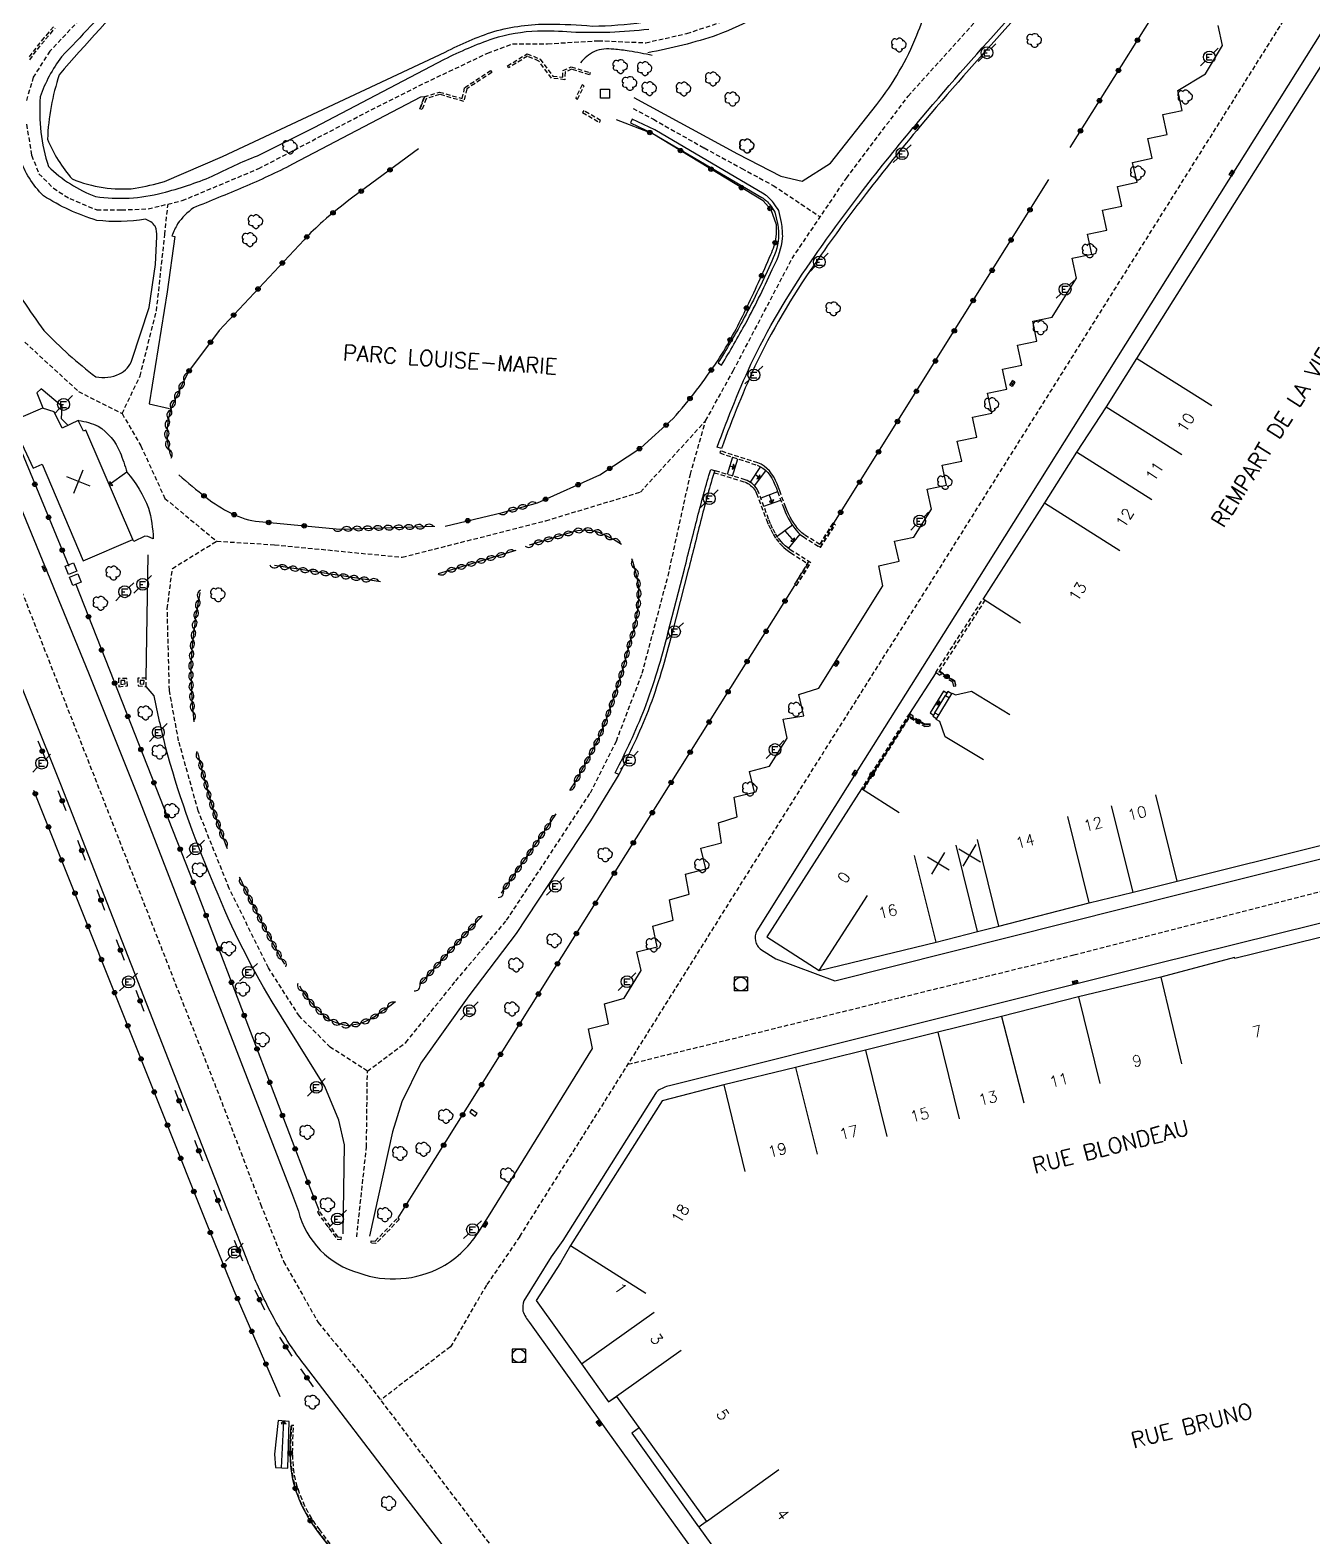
# Model space of a CAD drawing. Header units: millimetres. Extents: x 183999 to 185000, y 128000 to 129001.
# Drawn here: x 184541.3 to 184685.2, y 128348.3 to 128517.2 of the extents above; entities that cross this region are included whole.
import ezdxf
from ezdxf.enums import TextEntityAlignment as Align

# ---------------------------------------------------------------- set-up
doc = ezdxf.new("R2010")
doc.units = ezdxf.units.MM
doc.linetypes.add('DASHED', pattern=[0.75, 0.5, -0.25])
doc.layers.get('0').update_dxf_attribs({"linetype": 'CONTINUOUS'})
for name, color, linetype in [('W0001', 6, 'DASHED'), ('W0008', 7, 'CONTINUOUS'), ('W0100', 7, 'CONTINUOUS'), ('W0112', 1, 'DASHED'), ('W0300', 7, 'CONTINUOUS'), ('W0310', 3, 'CONTINUOUS'), ('W0322', 7, 'CONTINUOUS'), ('W0334', 7, 'CONTINUOUS'), ('W0400', 7, 'CONTINUOUS'), ('W0420', 7, 'CONTINUOUS'), ('W0471', 7, 'CONTINUOUS'), ('W0515', 5, 'CONTINUOUS'), ('W0989', 7, 'CONTINUOUS'), ('W0991', 7, 'CONTINUOUS'), ('W1102', 7, 'CONTINUOUS')]:
    doc.layers.add(name, color=color, linetype=linetype)
doc.styles.get("Standard").update_dxf_attribs({"font": 'romans.shx', "width": 0.85})

# ---------------------------------------------------------------- blocks, each defined once
blk = doc.blocks.new('t322o')
at = {"color": 0, "linetype": 'Continuous'}
for radius in [0.25, 0.15]:
    blk.add_circle((0, 0), radius, dxfattribs=at)
blk = doc.blocks.new('t991o')
at = {"color": 0, "linetype": 'Continuous'}
for p, q in [((-1, 1), (1, -1)), ((-1, -1), (1, 1))]:
    blk.add_line(p, q, dxfattribs=at)
blk = doc.blocks.new('T471')
for p, q in [((-0.333334, 0.333334), (-0.333334, -0.333334)), ((-0.333334, 0.333334), (0.333334, 0.333334)), ((-0.333334, 0), (0, 0)), ((0.500001, 0.500001), (1.000002, 1.000002)), ((-0.500001, -0.500001), (-1.000002, -1.000002)), ((-0.333334, -0.333334), (0.333334, -0.333334))]:
    blk.add_line(p, q)
blk.add_ellipse((0, 0), major_axis=(0.471405, 0.471405), ratio=1, start_param=5.4977871438, end_param=11.780972451)
blk = doc.blocks.new('T300')
for p, q in [((-0.8, 0.51), (-0.86, 0.34)), ((-0.86, 0.34), (-0.86, 0.17)), ((-0.86, 0.17), (-0.74, 0.06)), ((-0.69, 0.63), (-0.8, 0.51)), ((-0.8, -0.06), (-0.74, 0.06)), ((-0.74, 0.06), (-0.69, 0.11)), ((-0.57, 0.69), (-0.69, 0.63)), ((-0.46, 0.69), (-0.57, 0.69)), ((-0.29, 0.63), (-0.46, 0.69)), ((-0.29, 0.63), (-0.17, 0.74)), ((-0.23, 0.57), (-0.29, 0.63)), ((-0.17, 0.74), (-0.06, 0.8)), ((-0.06, 0.8), (0.06, 0.8)), ((0.06, 0.8), (0.23, 0.74)), ((0.23, 0.74), (0.34, 0.63)), ((0.34, 0.63), (0.4, 0.51)), ((0.46, 0.46), (0.34, 0.46)), ((0.4, 0.51), (0.4, 0.46)), ((0.57, 0.4), (0.46, 0.46)), ((0.57, 0.4), (0.69, 0.29)), ((0.69, 0.29), (0.74, 0.17)), ((0.74, 0.06), (0.69, -0.17)), ((0.74, 0.17), (0.74, 0.06)), ((-0.8, -0.17), (-0.8, -0.06)), ((-0.8, -0.23), (-0.8, -0.17)), ((-0.74, -0.34), (-0.8, -0.23)), ((-0.69, -0.4), (-0.74, -0.34)), ((-0.51, -0.46), (-0.69, -0.4)), ((-0.4, -0.46), (-0.51, -0.46)), ((-0.4, -0.46), (-0.34, -0.46)), ((-0.34, -0.46), (-0.34, -0.4)), ((-0.34, -0.51), (-0.34, -0.46)), ((-0.29, -0.63), (-0.34, -0.51)), ((-0.17, -0.74), (-0.29, -0.63)), ((-0.06, -0.8), (-0.17, -0.74)), ((0.06, -0.8), (-0.06, -0.8)), ((0.17, -0.74), (0.06, -0.8)), ((0.23, -0.69), (0.17, -0.74)), ((0.29, -0.46), (0.23, -0.46)), ((0.29, -0.63), (0.23, -0.69)), ((0.46, -0.4), (0.29, -0.46)), ((0.34, -0.51), (0.29, -0.63)), ((0.34, -0.51), (0.34, -0.46)), ((0.57, -0.34), (0.46, -0.4)), ((0.63, -0.29), (0.57, -0.34)), ((0.69, -0.17), (0.63, -0.29))]:
    blk.add_line(p, q)
blk = doc.blocks.new('T400')
for p, q in [((-0.15, 0.3), (0.15, 0.3)), ((-0.15, -0.25), (-0.15, 0.3)), ((-0.15, 0.15), (0.15, 0.15)), ((-0.15, 0), (0.15, 0)), ((0.15, 0.3), (0.15, -0.25)), ((-0.15, -0.15), (0.15, -0.15)), ((-0.15, -0.25), (-0.15, -0.3)), ((-0.15, -0.3), (0.15, -0.3)), ((0.15, -0.3), (0.15, -0.25))]:
    blk.add_line(p, q)
blk = doc.blocks.new('t112o')
at = {"color": 0, "linetype": 'Continuous'}
for p, q in [((-0.5, 0.5), (0.5, 0.5)), ((-0.5, -0.5), (-0.5, 0.5)), ((0.5, 0.5), (0.5, -0.5)), ((0.5, -0.5), (-0.5, -0.5))]:
    blk.add_line(p, q, dxfattribs=at)
blk = doc.blocks.new('T420')
for p, q in [((0.75, 0.75), (-0.75, 0.75)), ((-0.75, 0.75), (-0.75, -0.75)), ((0.75, 0.75), (0.75, -0.75)), ((0.75, -0.75), (-0.75, -0.75))]:
    blk.add_line(p, q)
blk.add_ellipse((0, 0), major_axis=(-0.53, 0.53), ratio=1, start_param=3.926991, end_param=10.210176)
blk = doc.blocks.new('t310o')
at = {"color": 0, "linetype": 'Continuous'}
for centre, start, end in [((-0.5, 0.38), 216.8699, 323.1304), ((0.5, -0.37), 36.8699, 143.1303)]:
    blk.add_arc(centre, 0.625, start, end, dxfattribs=at)

msp = doc.modelspace()

# ---------------------------------------------------------------- linework, layer by layer
at = {"layer": 'W0001', "flags": 128}
msp.add_lwpolyline([(184596.25, 128381.98), (184607.93, 128400.55), (184630.2, 128436.08), (184642.77, 128456), (184692.13, 128534.58), (184701.67, 128549.74), (184724.89, 128586.7), (184748.45, 128623.81)], dxfattribs=at)
at = {"layer": 'W0001'}
for points in [[(184494.57, 128548.67), (184499.22, 128540.64), (184524.23, 128492.04), (184528.64, 128482.54), (184532.34, 128474.04), (184539.84, 128455.74), (184562.56, 128397.74), (184567.18, 128385.6)], [(184549.45, 128521.11), (184543.55, 128514.87), (184541.69, 128511.97), (184540.88, 128509.2)], [(184577.96, 128381.94), (184579.06, 128392.04), (184579.16, 128400.54), (184583.47, 128403.74), (184589.07, 128410.64), (184594.77, 128417.44), (184604.18, 128431.74), (184607.08, 128437.54), (184609.98, 128445.14), (184612.88, 128456.04), (184615.39, 128467.44), (184617.09, 128473.44), (184620.19, 128479.04), (184626.79, 128491.64), (184632.89, 128500.64), (184639.8, 128509.84), (184649.2, 128520.24)], [(184540.93, 128506.68), (184541.51, 128503.21), (184542.32, 128501.13), (184543.94, 128499.51), (184545.79, 128498.35), (184548.8, 128497.08), (184551.58, 128497.08), (184554.58, 128497.2), (184558.4, 128498.12), (184566.97, 128501.71), (184579.58, 128508.3), (184585.6, 128511.31), (184592.66, 128514.66), (184595.44, 128515.7), (184599.37, 128515.7), (184605.05, 128516.05), (184610.37, 128515.82), (184615, 128516.86), (184619.51, 128518.36)], [(184608.95, 128508.46), (184611.23, 128507.24), (184616.93, 128504.02), (184621.14, 128501.74), (184624.66, 128499.82), (184627.82, 128497.73), (184629.94, 128496.29)], [(184551.65, 128474.24), (184553.66, 128478.46), (184555.51, 128485.75), (184556.44, 128494.31), (184556.8, 128497.73)], [(184540.74, 128482.24), (184546.75, 128476.74), (184551.65, 128474.24), (184553.75, 128470.64), (184556.45, 128464.74), (184562.26, 128459.94), (184568.76, 128459.54), (184583.07, 128458.14), (184599.18, 128462.24), (184609.78, 128465.44), (184617.09, 128473.44)], [(184579.16, 128400.54), (184575, 128403.21), (184571.53, 128406.68), (184568.06, 128412.12), (184563.66, 128421.02), (184560.19, 128429.7), (184557.99, 128437.56), (184556.95, 128443.23), (184556.72, 128452.37), (184557.29, 128456.88), (184562.26, 128459.94)], [(184608.4, 128401.3), (184658.39, 128413.56), (184704.97, 128425.54), (184708.35, 128426.42)], [(184567.18, 128385.6), (184569.77, 128379.18), (184573.65, 128372.34), (184578.9, 128365.95), (184628.63, 128300.39), (184638.07, 128287.54)], [(184596.25, 128381.98), (184592.5, 128376.52), (184588.48, 128369.62), (184580.64, 128363.67)]]:
    msp.add_lwpolyline(points, dxfattribs=at)
at = {"layer": 'W0008', "flags": 128}
for points in [[(184751.72, 128621.36), (184727.81, 128583.31), (184695.88, 128532.45), (184694.99, 128531.11), (184646.75, 128454.29), (184634.17, 128434.3), (184622.83, 128416.25, 0.1939), (184622.68, 128415.15, 0.1985), (184623.34, 128414.14), (184624.98, 128413.12), (184631.57, 128410.65), (184670.54, 128420.43), (184703.7, 128428.73, 0.1138), (184704.68, 128429.17, 0.1445), (184705.22, 128430.07, 0.1323), (184705.26, 128431.13), (184700.67, 128449.5, 0.1301), (184700.17, 128450.42, 0.1475), (184699.21, 128450.96, 0.0797), (184698.18, 128450.96), (184698.19, 128450.76)], [(184644.15, 128535.31, 0.1333), (184643.49, 128535.79, 0.2006), (184642.39, 128535.27, -0.0206), (184635.08, 128527.66, -0.0381), (184627.25, 128521.41, -0.0627), (184618.41, 128516.69, -0.0361), (184610.61, 128514.69)], [(184609.03, 128509.67), (184620.68, 128503.38), (184625.53, 128500.86), (184627.93, 128500.32), (184631.11, 128502.31), (184636.3, 128508.91, 0.0708), (184640.78, 128516.66, 0.0511), (184642.72, 128523.45, 0.0306), (184643.59, 128532.4)], [(184558.03, 128527.77, 0.009), (184544.87, 128514.24, 0.0828), (184542.47, 128509.74, 0.0972), (184543.38, 128501.94, 0.1036), (184548.67, 128498.59, 0.1013), (184556.18, 128498.99, 0.03413), (184561.76, 128500.85, -0.0263), (184566.82, 128503.15), (184573.2, 128506.32), (184587.8, 128513.96, -0.038), (184593.27, 128516.29, -0.0657), (184598.22, 128517.16, -0.0261), (184602, 128517.04, 0.0399), (184610.71, 128517.35, 0.045)], [(184611.11, 128514.39, 0.0095), (184608.51, 128514.88, 0.0227), (184606.79, 128515.09, 0.1191), (184604.62, 128514.85, 0.0962), (184603.05, 128513.57)], [(184533.26, 128509), (184531.66, 128509.19), (184531, 128508.32, 0.0204), (184533.81, 128499.51, 0.0456), (184538.26, 128490.38, 0.0169), (184542.89, 128483.56, 0.0393), (184548.69, 128478.37, 0.1654), (184551.35, 128478.7, 0.1937), (184552.76, 128480.24), (184554.67, 128486.14), (184555.38, 128490.96), (184555.53, 128494.08, 0.1332), (184555.36, 128495.25, 0.1488), (184554.28, 128496.04, -0.0724), (184548.8, 128495.91, -0.0676), (184542.83, 128498.66, -0.1186), (184540.19, 128502.9, -0.0355), (184539.54, 128507), (184539.29, 128507.18)], [(184585.55, 128509.74), (184585.12, 128509.7), (184570.76, 128502.19, -0.0193), (184565.28, 128499.63, -0.0046), (184559.65, 128497.31, 0.0786), (184557.88, 128495.51, 0.0463), (184557.24, 128494.16), (184557.58, 128494.1), (184556.71, 128487.9), (184554.67, 128475.35), (184556.96, 128474.83)], [(184534.39, 128478), (184547.9, 128445.2), (184553.35, 128431.56), (184570.64, 128386.92, 3.722044)], [(184576.44, 128382.28), (184576.61, 128392.27), (184575.97, 128395.04), (184574.4, 128398.79), (184568.47, 128408.3, -0.0413), (184561.69, 128422.1, -0.0358), (184556.53, 128436.9, -0.0107), (184555.25, 128442.59), (184554.35, 128443.65)], [(184714.73, 128396.72), (184707.74, 128421.03, 0.1457), (184707.31, 128421.71, 0.228), (184705.86, 128422), (184703.43, 128421.41), (184667.56, 128412.54), (184613.2, 128398.92, 0.0854), (184611.89, 128398.44, 0.039451), (184611.46, 128398.04)], [(184611.46, 128398.04), (184601.06, 128381.54), (184599.78, 128379.7, 0.522563)], [(184635.33, 128285.51), (184625.4, 128298.41), (184616.78, 128309.63), (184583.35, 128352.9), (184572.1, 128367.59, -0.0449), (184568.04, 128374.05, -0.0245), (184565.7, 128379.28), (184563.72, 128384.29)], [(184571.42, 128384.85, 0.269331), (184578.21, 128377.91, 0.1064), (184582.91, 128377.27, 0.1066), (184587.51, 128378.59, 0.1276), (184591.77, 128382.72), (184592.73, 128384.25)], [(184599.78, 128379.7), (184596.71, 128374.79, 0.1038), (184596.61, 128373.63, 0.0987), (184597.35, 128372.36), (184606.07, 128360.15), (184635.53, 128319.19, 0.2058), (184637.11, 128318.41, 0.0904), (184638.12, 128318.47), (184662.66, 128324.69)]]:
    msp.add_lwpolyline(points, format="xyb", dxfattribs=at)
for points in [[(184563.72, 128384.29), (184544.78, 128432.66), (184535.06, 128456.8), (184529.81, 128469.43), (184524.71, 128481.24), (184519.86, 128492.01), (184514, 128503.66), (184495.39, 128539.17), (184491.91, 128541.8), (184486.37, 128541.36), (184482.84, 128539.51), (184463.78, 128526.89), (184445.99, 128515.08)], [(184592.73, 128384.25), (184604.39, 128403.06), (184603.95, 128405.26), (184606.21, 128405.83), (184605.74, 128408.08), (184607.94, 128408.72), (184609.85, 128411.8), (184609.39, 128413.91), (184611.64, 128414.45), (184611.18, 128416.79), (184613.47, 128417.47), (184613.04, 128419.73), (184615.24, 128420.38), (184614.85, 128422.62), (184617.12, 128423.21), (184616.56, 128425.53), (184618.89, 128426.14), (184618.52, 128428.37), (184620.63, 128429.04), (184620.29, 128431.25), (184622.57, 128431.79), (184622, 128434.13), (184624.24, 128434.73), (184626.23, 128437.85), (184625.79, 128439.97), (184628.1, 128440.37), (184627.53, 128442.76), (184629.78, 128443.45), (184636.97, 128454.92), (184636.51, 128457.16), (184638.78, 128457.71), (184638.29, 128459.94), (184640.44, 128460.41), (184642.43, 128463.54), (184641.94, 128465.77), (184644.12, 128466.23), (184643.63, 128468.46), (184645.81, 128468.92), (184645.32, 128471.15), (184647.5, 128471.61), (184647.01, 128473.84), (184649.18, 128474.3), (184648.7, 128476.53), (184650.87, 128476.98), (184650.39, 128479.21), (184652.56, 128479.67), (184652.08, 128481.9), (184654.25, 128482.36), (184653.77, 128484.59), (184655.94, 128485.05), (184656.83, 128486.42), (184658.7, 128489.43), (184658.21, 128491.66), (184660.39, 128492.12), (184659.91, 128494.35), (184662.08, 128494.81), (184661.6, 128497.04), (184663.78, 128497.49), (184663.29, 128499.72), (184665.47, 128500.18), (184664.98, 128502.41), (184667.16, 128502.87), (184666.67, 128505.1), (184668.85, 128505.55), (184668.36, 128507.78), (184670.54, 128508.24), (184670.05, 128510.47), (184673.15, 128512.35), (184675.06, 128515.52), (184674.57, 128517.75)], [(184607.35, 128433.77), (184604.18, 128428.6), (184595.84, 128415.97), (184590.53, 128408.96), (184585.16, 128401.43), (184583.03, 128397.1), (184581.98, 128393.74), (184579.39, 128382.04)], [(184570.64, 128386.92), (184571.42, 128384.85)]]:
    msp.add_lwpolyline(points, dxfattribs=at)
at = {"layer": 'W0100'}
msp.add_line((184642.81, 128440.68), (184644, 128442.64), dxfattribs=at)
at = {"layer": 'W0100', "flags": 128}
for points in [[(184752.82, 128620.52), (184744.76, 128607.63), (184739.26, 128598.67), (184758.68, 128582.14), (184746.61, 128567.99), (184732.69, 128552), (184709.82, 128525.47), (184704.24, 128530.28), (184701.15, 128526.02), (184696.54, 128529.87), (184665.41, 128480.44), (184662.02, 128474.99), (184658.67, 128469.92), (184655.11, 128464.25), (184648.21, 128453.47), (184652.42, 128450.78)], [(184620.11, 128469.36), (184619.52, 128467.43)], [(184620.12, 128467.24), (184620.7, 128469.17)], [(184623.25, 128468.3), (184622.1, 128466.55)], [(184622.58, 128466.13), (184623.86, 128467.84)], [(184625.17, 128465.49), (184623.27, 128464.78)], [(184623.61, 128463.88), (184625.52, 128464.55)], [(184626.83, 128461.74), (184625.13, 128460.47)], [(184626.38, 128459.13), (184627.69, 128460.71)], [(184638.79, 128429.49), (184634.57, 128432.19), (184623.96, 128415.57), (184629.83, 128411.8), (184642.94, 128414.99), (184647.59, 128416.17), (184649.99, 128416.77), (184660.11, 128419.38), (184665.03, 128420.59), (184669.98, 128421.81), (184703.38, 128430.15), (184698.95, 128447.79), (184694.1, 128446.57)], [(184644.15, 128442.89), (184643.78, 128443.12), (184642.28, 128440.69), (184642.65, 128440.44)], [(184713.21, 128396.46), (184706.18, 128420.56), (184685.71, 128415.42), (184676.45, 128413.15), (184676.42, 128413.26), (184668.13, 128411.07), (184658.89, 128408.87), (184650.29, 128406.65), (184643.15, 128404.89), (184635.01, 128402.89), (184627.16, 128400.92), (184619.13, 128398.98), (184612.2, 128397.21), (184601.94, 128380.98), (184600.81, 128379.04)], [(184600.81, 128379.04), (184598.1, 128374.83), (184603.17, 128367.71), (184606.21, 128363.44)], [(184606.21, 128363.44), (184607.09, 128364.07), (184617.2, 128350.04), (184616.32, 128349.41), (184621.4, 128342.35), (184627.91, 128333.27), (184637.12, 128320.23), (184655.04, 128324.89), (184662.16, 128326.69)]]:
    msp.add_lwpolyline(points, dxfattribs=at)
for points in [[(184546.71, 128473.47), (184544.94, 128472.61), (184544.04, 128474.46), (184542.74, 128474.86), (184540.29, 128473.79), (184539.66, 128472.46), (184541.67, 128468.11), (184542.67, 128468.57), (184547.3, 128457.75), (184552.84, 128460.12), (184547.58, 128472.38), (184547.31, 128472.26)], [(184591.46, 128395.77), (184590.85, 128396.23), (184590.64, 128395.94), (184591.25, 128395.49)], [(184570.4, 128361.24), (184569.16, 128361.36), (184568.73, 128357.58), (184568.84, 128356.1), (184570.22, 128356.02)]]:
    msp.add_lwpolyline(points, close=True, dxfattribs=at)
msp.add_lwpolyline([(184546.73, 128473.45), (184546.79, 128473.48, -0.0725), (184548.96, 128472.83, -0.1628), (184551.42, 128469.89, -0.0336), (184552.19, 128467.67, -0.0816), (184554.61, 128463.65, -0.0602), (184555.14, 128460.22), (184554.55, 128460.46), (184554.19, 128460.49), (184552.97, 128459.91), (184552.84, 128460.12)], format="xyb", dxfattribs=at)
at = {"layer": 'W0100'}
for points in [[(184619.82, 128468.4), (184620.41, 128468.21), (184620.23, 128468.56), (184620.06, 128468.02), (184620.41, 128468.21)], [(184552.19, 128467.67), (184550.21, 128466.25), (184550.6, 128466.18), (184550.27, 128466.64), (184550.21, 128466.25)], [(184622.67, 128467.42), (184623.22, 128466.99), (184623.18, 128467.39), (184622.82, 128466.94), (184623.22, 128466.99)], [(184624.22, 128465.14), (184624.56, 128464.22), (184624.73, 128464.58), (184624.2, 128464.38), (184624.56, 128464.22)], [(184625.98, 128461.1), (184627.04, 128459.92), (184627.06, 128460.32), (184626.64, 128459.94), (184627.04, 128459.92)], [(184648.25, 128435.43), (184643.97, 128438.01), (184643.34, 128439.73), (184642.96, 128439.94), (184644.74, 128442.9), (184645.12, 128442.7), (184646.91, 128443.11), (184651.2, 128440.53)], [(184643.03, 128441.9), (184643.41, 128441.66), (184643.32, 128442.05), (184643.02, 128441.58), (184643.41, 128441.66)], [(184569.53, 128356.06), (184569.78, 128361.3), (184569.48, 128361.03), (184570.05, 128361), (184569.78, 128361.3)]]:
    msp.add_lwpolyline(points, dxfattribs=at)
at = {"layer": 'W0112'}
for points in [[(184543.94, 128517.61), (184543.42, 128516.99), (184542.89, 128516.37), (184542.42, 128515.81), (184541.96, 128515.23), (184541.52, 128514.64), (184541.11, 128514.04)], [(184541.32, 128513.9), (184541.73, 128514.5), (184542.16, 128515.08), (184542.62, 128515.65), (184543.08, 128516.21), (184543.61, 128516.83), (184544.13, 128517.45)], [(184585.96, 128509.87), (184585.55, 128509.74), (184585.06, 128508.42)], [(184648.42, 128453.34), (184643.25, 128445.28), (184643.28, 128445.26), (184643.34, 128445.36), (184645.02, 128444.31), (184645.16, 128443.7), (184644.91, 128443.65), (184644.8, 128444.15), (184643.42, 128445.02), (184643.35, 128444.9), (184642.91, 128445.22), (184648.21, 128453.47)], [(184644.69, 128442.82), (184644.27, 128443.08), (184644, 128442.64), (184644.43, 128442.39)], [(184634.78, 128432.05), (184640.01, 128440.28), (184640.08, 128440.24), (184640.04, 128440.12), (184641.66, 128439.16), (184642.28, 128439.22), (184642.26, 128439.47), (184641.72, 128439.41), (184640.34, 128440.23), (184640.38, 128440.34), (184639.94, 128440.62), (184634.57, 128432.19)], [(184643.25, 128440.42), (184642.81, 128440.68), (184642.56, 128440.31), (184643.02, 128440.04)], [(184593.7, 128323.15), (184573.81, 128349.1), (184573.35, 128349.73), (184572.92, 128350.39), (184572.52, 128351.07), (184572.15, 128351.78), (184571.83, 128352.5), (184571.54, 128353.23), (184571.3, 128353.98), (184571.1, 128354.74), (184570.95, 128355.51), (184570.86, 128356.26), (184570.8, 128357.01), (184570.78, 128357.76), (184570.79, 128358.52), (184570.81, 128359.28), (184570.85, 128360.04), (184570.9, 128360.8), (184570.65, 128360.82), (184570.6, 128360.06), (184570.56, 128359.29), (184570.54, 128358.53), (184570.53, 128357.76), (184570.55, 128357), (184570.61, 128356.23), (184570.71, 128355.47), (184570.86, 128354.69), (184571.06, 128353.91), (184571.31, 128353.15), (184571.6, 128352.4), (184571.93, 128351.67), (184572.3, 128350.95), (184572.7, 128350.26), (184573.14, 128349.59), (184573.61, 128348.95), (184593.5, 128323)]]:
    msp.add_lwpolyline(points, dxfattribs=at)
for points in [[(184604.07, 128512.24), (184602.05, 128512.85), (184601.34, 128512.54), (184601.3, 128511.66), (184599.82, 128511.86), (184598.39, 128513.77), (184597.11, 128514.3), (184595, 128513.01), (184594.87, 128513.22), (184597.08, 128514.58), (184598.55, 128513.98), (184599.96, 128512.09), (184601.06, 128511.95), (184601.09, 128512.71), (184602.03, 128513.12), (184604.14, 128512.48)], [(184585.06, 128508.42), (184585.55, 128509.74), (184587.24, 128510.29), (184589.8, 128509.56), (184590.07, 128510.8), (184592.98, 128512.7), (184593.12, 128512.49), (184590.3, 128510.65), (184589.99, 128509.24), (184587.24, 128510.03), (184585.74, 128509.54), (184585.29, 128508.34)], [(184602.74, 128509.5), (184603.47, 128510.99), (184603.25, 128511.1), (184602.52, 128509.61)], [(184603.3, 128508), (184605.19, 128506.88), (184605.32, 128507.1), (184603.42, 128508.21)], [(184618.69, 128469.83), (184622.86, 128468.47), (184623.19, 128468.33), (184623.51, 128468.14), (184623.79, 128467.91), (184624.05, 128467.65), (184624.29, 128467.36), (184624.51, 128467.01), (184624.71, 128466.65), (184624.87, 128466.27), (184625.03, 128465.89), (184625.17, 128465.5), (184625.86, 128463.63), (184626, 128463.25), (184626.17, 128462.88), (184626.36, 128462.52), (184626.56, 128462.16), (184626.77, 128461.82), (184626.99, 128461.5), (184627.21, 128461.2), (184627.46, 128460.92), (184627.73, 128460.67), (184628.03, 128460.45), (184629.98, 128459.23), (184631.64, 128461.76), (184631.43, 128461.9), (184629.91, 128459.57), (184628.17, 128460.66), (184627.89, 128460.86), (184627.64, 128461.1), (184627.41, 128461.36), (184627.19, 128461.65), (184626.98, 128461.95), (184626.77, 128462.29), (184626.58, 128462.64), (184626.4, 128462.99), (184626.23, 128463.35), (184626.09, 128463.72), (184625.4, 128465.58), (184625.26, 128465.97), (184625.1, 128466.37), (184624.93, 128466.76), (184624.73, 128467.14), (184624.49, 128467.51), (184624.24, 128467.82), (184623.96, 128468.1), (184623.65, 128468.35), (184623.31, 128468.56), (184622.95, 128468.71), (184618.77, 128470.06)], [(184618.04, 128467.62), (184621.46, 128466.58), (184621.65, 128466.51), (184621.82, 128466.42), (184621.99, 128466.32), (184622.14, 128466.2), (184622.29, 128466.07), (184622.43, 128465.94), (184622.54, 128465.79), (184622.65, 128465.63), (184622.74, 128465.47), (184622.81, 128465.3), (184623.92, 128462.33), (184624.14, 128461.78), (184624.39, 128461.24), (184624.67, 128460.71), (184625, 128460.21), (184625.37, 128459.73), (184625.6, 128459.48), (184625.85, 128459.25), (184626.1, 128459.03), (184626.37, 128458.82), (184626.65, 128458.63), (184628.55, 128457.44), (184627.07, 128455.11), (184627.29, 128454.98), (184628.89, 128457.52), (184626.79, 128458.84), (184626.52, 128459.02), (184626.26, 128459.22), (184626.01, 128459.43), (184625.78, 128459.66), (184625.56, 128459.9), (184625.2, 128460.35), (184624.89, 128460.84), (184624.61, 128461.35), (184624.37, 128461.88), (184624.15, 128462.42), (184623.05, 128465.39), (184622.96, 128465.58), (184622.86, 128465.76), (184622.75, 128465.94), (184622.61, 128466.1), (184622.47, 128466.25), (184622.3, 128466.4), (184622.13, 128466.53), (184621.94, 128466.64), (184621.74, 128466.74), (184621.54, 128466.81), (184618.11, 128467.86)], [(184631.34, 128461.95), (184629.75, 128459.39), (184629.96, 128459.26), (184631.55, 128461.82)], [(184627.28, 128454.99), (184628.86, 128457.54), (184628.64, 128457.67), (184627.07, 128455.13)], [(184552.26, 128443.73), (184552.19, 128444.55), (184551.23, 128444.57), (184551.28, 128443.61)], [(184551.99, 128443.95), (184551.96, 128444.31), (184551.5, 128444.32), (184551.52, 128443.89)], [(184553.4, 128444.6), (184553.45, 128443.71), (184554.35, 128443.65), (184554.36, 128444.57)], [(184553.67, 128444.34), (184553.69, 128443.94), (184554.1, 128443.92), (184554.11, 128444.33)], [(184573.55, 128384.71), (184575.76, 128381.68), (184576.23, 128381.64), (184576.25, 128381.89), (184575.89, 128381.92), (184573.76, 128384.86)], [(184582.74, 128383.91), (184580.12, 128381.2), (184579.57, 128381.27), (184579.6, 128381.52), (184580.03, 128381.47), (184582.56, 128384.08)]]:
    msp.add_lwpolyline(points, close=True, dxfattribs=at)
at = {"layer": 'W0310', "flags": 128}
for points in [[(184559.11, 128478.95, 0.015508), (184557.26, 128475.14, 0.1299), (184556.77, 128470.78, 0.0283), (184557.12, 128469.45)], [(184607.65, 128459.58, 0.0581), (184605.22, 128460.86, 0.1542), (184602.35, 128461.01), (184597.29, 128459.5)], [(184601.87, 128431.98, 0.0283), (184605.26, 128438.23, 0.0363), (184608.62, 128448.64, 0.0897), (184609.61, 128454.63, 0.0538), (184608.81, 128457.97)], [(184560.38, 128454.19, 0.0365), (184559.37, 128446.1, 0.0287), (184559.69, 128439.69)], [(184560.11, 128436.26, 0.016), (184561.84, 128429.94, 0.0116), (184563.43, 128425.48)], [(184594.19, 128420.5, 0.0018), (184597.27, 128424.89, 0.0018), (184600.34, 128429.36)], [(184564.79, 128422.33, 0.0089), (184567.42, 128416.97, 0.0075), (184569.85, 128412.53)], [(184585.07, 128410.25, -0.0022), (184588.49, 128414.08, -0.0023), (184592.06, 128417.96)], [(184571.53, 128410.11, 0.0694), (184573.97, 128407.05, 0.1668), (184576.96, 128405.66, 0.1489), (184580.27, 128406.89, 0.0181), (184582.32, 128408.35)]]:
    msp.add_lwpolyline(points, format="xyb", dxfattribs=at)
for points in [[(184594.31, 128463.16), (184598.25, 128464.24)], [(184576.06, 128461.3), (184586.74, 128461.61)], [(184595.8, 128458.89), (184587.09, 128456.29)], [(184580.62, 128455.39), (184568.74, 128457.2)]]:
    msp.add_lwpolyline(points, dxfattribs=at)
at = {"layer": 'W0322', "flags": 128}
for points in [[(184657.96, 128504.08), (184684.68, 128546.58)], [(184631.48, 128461.96), (184655.59, 128500.48)], [(184587.88, 128461.63), (184594.31, 128463.16)], [(184546.42, 128455.19), (184560.15, 128420.36), (184572.49, 128388.07), (184572.64, 128387.68)], [(184585.59, 128388.85), (184627.1, 128454.99)], [(184643.31, 128445.34), (184645.01, 128444.23), (184645.12, 128443.7)], [(184543.16, 128435.27), (184542.23, 128437.53)], [(184561.19, 128383.33), (184541.77, 128432.01)], [(184545.39, 128429.72), (184544.49, 128431.95)], [(184547.56, 128424.14), (184546.7, 128426.39)], [(184549.73, 128418.54), (184548.85, 128420.84)], [(184551.91, 128412.95), (184551.01, 128415.25)], [(184554.13, 128407.23), (184553.22, 128409.57)], [(184558.5, 128396.04), (184557.59, 128398.37)], [(184560.71, 128390.43), (184559.81, 128392.76)], [(184572.64, 128387.68), (184573.71, 128384.98)], [(184582.63, 128384.08), (184585.59, 128388.85)], [(184562.85, 128384.87), (184561.95, 128387.19)], [(184569.37, 128364.02), (184564.23, 128375.89), (184561.19, 128383.33)], [(184564.22, 128381.59), (184565.16, 128379.26)], [(184566.52, 128376.03), (184567.63, 128373.78)], [(184569.31, 128370.69), (184570.69, 128368.58)], [(184571.67, 128367.15), (184573.09, 128365.14)]]:
    msp.add_lwpolyline(points, dxfattribs=at)
for points in [[(184506.07, 128542.26), (184523.58, 128507.51, -0.0096), (184530.36, 128493.65, -0.0085), (184537.22, 128477.5), (184545.69, 128457.14)], [(184598.25, 128464.24), (184605.23, 128467.37), (184609.84, 128470.42), (184613.47, 128473.68, 0.0302), (184618.49, 128480.23, 0.0301), (184621.58, 128485.87, 0.013), (184624.39, 128492.07, 0.0697), (184625.02, 128494.06, 0.0441), (184625.03, 128495.41), (184624.46, 128497.08), (184623.56, 128498.08), (184611.18, 128505.61), (184607.1, 128507.19)], [(184584.91, 128503.94), (184577.53, 128498.49, 0.0232), (184574.17, 128495.79, 0.0222), (184572.07, 128493.74), (184562.53, 128483.55), (184559.11, 128478.95)], [(184558.03, 128467.38, 0.0183), (184561.05, 128464.87, 0.0472), (184563.89, 128463.07, 0.0917), (184567.03, 128462.13), (184576.06, 128461.3)], [(184614.03, 128296.11), (184593.68, 128322.83), (184573.62, 128348.91, -0.0583), (184571.7, 128352.11, -0.0692), (184570.64, 128355.68, -0.0535), (184570.63, 128360.77)]]:
    msp.add_lwpolyline(points, format="xyb", dxfattribs=at)
at = {"layer": 'W0322'}
for points in [[(184640.05, 128440.55), (184634.69, 128432.11)], [(184642.27, 128439.35), (184641.72, 128439.3), (184640.18, 128440.17)]]:
    msp.add_lwpolyline(points, dxfattribs=at)
at = {"layer": 'W0334', "flags": 128}
for points in [[(184618.4, 128470.49, -0.022614), (184622.45, 128480.38, -0.039413), (184629.36, 128491.95, -0.012496), (184634.7, 128499.22, -0.0103), (184640.77, 128506.78, -0.009599), (184650.62, 128518), (184662.19, 128530.77, 0.014998), (184668.62, 128538.21, 0.015091), (184672.21, 128542.97, 0.012197), (184677.32, 128550.72), (184677.74, 128550.45, -0.0122), (184672.62, 128542.68, -0.0151), (184669.01, 128537.89, -0.015), (184662.56, 128530.43), (184650.99, 128517.66, 0.0096), (184641.15, 128506.46, 0.0103), (184635.09, 128498.92, 0.0125), (184629.77, 128491.66, 0.0394), (184622.9, 128480.17, 0.0226), (184618.87, 128470.32)], [(184608.67, 128506.84), (184611.19, 128505.64), (184623.4, 128498.47, -0.0953), (184624.34, 128497.6, -0.0212), (184624.86, 128496.83), (184625.16, 128495.56, -0.0477), (184625.28, 128493.95, -0.0922), (184624.35, 128490.99, -0.018), (184621.22, 128484.61, -0.0104), (184618.49, 128479.92), (184618.88, 128479.69, 0.010406), (184621.61, 128484.4, 0.017969), (184624.75, 128490.79, 0.092397), (184625.73, 128493.91, 0.0487), (184625.6, 128495.65), (184625.29, 128497.01, 0.022813), (184624.7, 128497.86, 0.095548), (184623.64, 128498.85), (184611.4, 128506.04), (184608.86, 128507.25)], [(184606.95, 128433.98, 0.022281), (184610.23, 128441.1, 0.029489), (184612.9, 128449.78), (184614.71, 128456.79, -0.0001), (184616.18, 128462.64, -0.005503), (184617.66, 128467.99), (184618.09, 128467.87, 0.0055), (184616.62, 128462.52, 0.0001), (184615.15, 128456.68), (184613.33, 128449.67, -0.0295), (184610.65, 128440.93, -0.0223), (184607.35, 128433.77)]]:
    msp.add_lwpolyline(points, format="xyb", close=True, dxfattribs=at)
for points in [[(184545.54, 128473), (184544.84, 128473.65), (184544.94, 128475.03), (184542.57, 128477.01), (184542.09, 128476.59), (184542.75, 128474.88)], [(184554.36, 128444.57), (184554.57, 128458.41)], [(184642.92, 128445.17), (184639.94, 128440.62)], [(184609.63, 128360.54), (184608.81, 128359.95), (184616.3, 128349.43)]]:
    msp.add_lwpolyline(points, dxfattribs=at)
at = {"layer": 'W0515', "flags": 128}
msp.add_lwpolyline([(184556.41, 128500.27), (184562.93, 128503.08), (184587.88, 128514.78, -0.0415), (184593.35, 128517.08, -0.0694), (184599.52, 128517.92, -0.0212), (184604.39, 128517.69, 0.0629), (184615.65, 128519.24, 0.0562), (184625.04, 128524.72, 0.0469), (184630.85, 128532.44, 0.0513), (184632.37, 128539.3, 0.093), (184629.11, 128545.79, 0.0821), (184621.28, 128549.8, 0.0524), (184613.06, 128551.08, 0.0532), (184600.18, 128550.27, 0.0363), (184579.54, 128543.63, 0.0511), (184568.63, 128535.99, 0.0059), (184553.84, 128522.32, 0.0156), (184544.6, 128512.23, 0.0679), (184543.28, 128505, 0.0847), (184546.06, 128500.55, 0.1262), (184553.13, 128499.5, 0.0267), (184556.41, 128500.27)], format="xyb", dxfattribs=at)
at = {"layer": 'W1102'}
for p, q in [((184669.98, 128421.81), (184667.57, 128431.51)), ((184665.03, 128420.59), (184662.62, 128430.29)), ((184660.11, 128419.38), (184657.7, 128429.08)), ((184649.99, 128416.77), (184647.58, 128426.48)), ((184642.94, 128414.99), (184640.53, 128424.7)), ((184647.59, 128416.17), (184645.18, 128425.87)), ((184629.83, 128411.8), (184635.23, 128420.22)), ((184668.13, 128411.07), (184670.45, 128401.34)), ((184658.89, 128408.87), (184661.3, 128399.16)), ((184650.29, 128406.65), (184652.79, 128396.96)), ((184643.15, 128404.89), (184645.53, 128395.18)), ((184635.01, 128402.89), (184637.42, 128393.19)), ((184627.16, 128400.92), (184629.6, 128391.22)), ((184619.13, 128398.98), (184621.49, 128389.27)), ((184601.94, 128380.98), (184610.39, 128375.64)), ((184603.17, 128367.71), (184611.32, 128373.5)), ((184606.21, 128363.44), (184614.35, 128369.25)), ((184617.2, 128350.04), (184625.31, 128355.89))]:
    msp.add_line(p, q, dxfattribs=at)
at = {"layer": 'W1102', "flags": 128}
for points in [[(184673.86, 128475.11), (184665.41, 128480.44)], [(184662.02, 128474.99), (184670.48, 128469.65)], [(184667.12, 128464.58), (184658.67, 128469.92)], [(184655.11, 128464.25), (184663.56, 128458.91)]]:
    msp.add_lwpolyline(points, dxfattribs=at)

# ---------------------------------------------------------------- block references
at = {"layer": 'W0112'}
msp.add_blockref('t112o', (184605.8, 128510.1), dxfattribs=at)
for p, rotation in [((184545.92, 128456.87), 292.00364127099), ((184546.41, 128455.64), 111.6996963714667)]:
    msp.add_blockref('t112o', p, dxfattribs=dict(at, rotation=rotation))
at = {"layer": 'W0300'}
for p in [(184638.81, 128515.57), (184653.99, 128516.07), (184607.55, 128513.15), (184610.3, 128512.91), (184617.93, 128511.75), (184608.61, 128511.25), (184610.81, 128510.67), (184614.66, 128510.63), (184620.12, 128509.5), (184670.91, 128509.74), (184570.51, 128504.14), (184621.74, 128504.25), (184621.77, 128504.23), (184665.59, 128501.21), (184566.66, 128495.76), (184565.99, 128493.75), (184660.18, 128492.5), (184631.44, 128485.99), (184654.67, 128483.87), (184649.21, 128475.25), (184643.96, 128466.53), (184550.7, 128456.36), (184549.26, 128452.97), (184562.44, 128453.93), (184554.29, 128440.68), (184627.23, 128441.08), (184555.87, 128436.3), (184622.08, 128432.15), (184557.26, 128429.72), (184605.86, 128424.78), (184560.38, 128423.1), (184616.72, 128423.57), (184563.63, 128414.27), (184600.16, 128415.15), (184611.28, 128414.67), (184595.85, 128412.43), (184565.21, 128409.72), (184595.4, 128407.49), (184567.42, 128404.05), (184587.99, 128395.46), (184572.43, 128393.68), (184585.47, 128391.76), (184582.84, 128391.3), (184594.93, 128388.89), (184574.73, 128385.54), (184581.14, 128384.43), (184573.01, 128363.42), (184581.59, 128352.07)]:
    msp.add_blockref('T300', p, dxfattribs=at)
at = {"layer": 'W0310'}
for p, rotation in [((184558.59, 128477.92), 243.18971469237), ((184557.58, 128475.84), 245.1274438802943), ((184558.07, 128476.89), 244.1585792863322), ((184557.13, 128474.78), 251.3104843183007), ((184556.69, 128472.52), 266.7284086005547), ((184556.83, 128473.66), 259.0194464594277), ((184556.7, 128471.37), 274.4373707416818), ((184556.89, 128470.23), 284.1574945022234), ((184594.91, 128463.32), 15.43350756304791), ((184596.02, 128463.63), 15.43350756304791), ((184597.13, 128463.94), 15.43350756304791), ((184576.35, 128461.31), 1.667203112484183), ((184577.5, 128461.34), 1.667203112484183), ((184578.66, 128461.37), 1.667203112484183), ((184579.81, 128461.41), 1.667203112484183), ((184580.97, 128461.44), 1.667203112484183), ((184582.12, 128461.47), 1.667203112484183), ((184583.28, 128461.51), 1.667203112484183), ((184584.43, 128461.54), 1.667203112484183), ((184585.59, 128461.57), 1.667203112484183), ((184597.82, 128459.66), 196.6238131239646), ((184598.93, 128459.99), 196.6238131239646), ((184600.03, 128460.32), 196.6238131239646), ((184601.14, 128460.65), 196.6238131239646), ((184602.25, 128460.98), 196.6238131239646), ((184603.39, 128461.16), 181.812349770864), ((184604.53, 128461.06), 167.9743654344434), ((184605.63, 128460.69), 156.6921142807572), ((184606.66, 128460.18), 151.0950619843335), ((184592.48, 128457.9), 196.6201706294455), ((184593.58, 128458.23), 196.6201706294455), ((184594.69, 128458.56), 196.6201706294455), ((184569.2, 128457.13), 171.3510242156577), ((184570.35, 128456.96), 171.3510242156577), ((184571.49, 128456.78), 171.3510242156577), ((184572.63, 128456.61), 171.3510242156577), ((184573.77, 128456.43), 171.3510242156577), ((184574.91, 128456.26), 171.3510242156577), ((184588.05, 128456.57), 196.6201706294455), ((184589.15, 128456.9), 196.6201706294455), ((184590.26, 128457.23), 196.6201706294455), ((184591.37, 128457.57), 196.6201706294455), ((184609.16, 128456.87), 105.4808222317851), ((184609.43, 128455.75), 101.3549972449338), ((184576.05, 128456.09), 171.3510242156577), ((184577.2, 128455.91), 171.3510242156577), ((184578.34, 128455.74), 171.3510242156577), ((184579.48, 128455.57), 171.3510242156577), ((184609.61, 128454.61), 90.77071356157778), ((184560.04, 128452.34), 260.5883318508367), ((184560.24, 128453.48), 259.4055173656612), ((184609.49, 128452.31), 83.00275299339368), ((184609.59, 128453.46), 86.88673327748566), ((184559.87, 128451.2), 261.7711463360122), ((184609.31, 128451.16), 79.11877270930151), ((184559.58, 128448.91), 264.1367753063631), ((184559.71, 128450.06), 262.9539608211876), ((184608.72, 128448.93), 71.35081214111736), ((184609.05, 128450.04), 75.23479242520943), ((184559.48, 128447.76), 265.3195897915385), ((184608.41, 128447.82), 75.60884125965022), ((184559.4, 128446.61), 266.502404276714), ((184559.37, 128445.45), 270.2384187489027), ((184607.8, 128445.59), 73.85447124551155), ((184608.12, 128446.7), 74.73165625258089), ((184559.38, 128444.3), 271.4218348809418), ((184607.47, 128444.48), 72.97728623844222), ((184559.42, 128443.14), 272.6052510129808), ((184559.49, 128441.99), 273.7886671450198), ((184606.76, 128442.29), 71.22291622430355), ((184607.13, 128443.38), 72.10010123137288), ((184559.58, 128440.84), 274.9720832770587), ((184606.38, 128441.2), 70.34573121723415), ((184605.57, 128439.03), 68.59136120309547), ((184605.99, 128440.11), 69.46854621016487), ((184604.62, 128436.93), 63.45980256976352), ((184605.13, 128437.97), 64.51179434868251), ((184560.32, 128435.39), 284.0186653031678), ((184604.1, 128435.9), 62.40781079084451), ((184560.61, 128434.28), 284.665161122459), ((184602.99, 128433.87), 60.30382723300659), ((184603.55, 128434.88), 61.3558190119255), ((184560.9, 128433.16), 285.3116569417503), ((184561.22, 128432.05), 285.9581527610415), ((184602.41, 128432.88), 59.25183545408758), ((184561.54, 128430.94), 286.6046485803327), ((184561.88, 128429.83), 288.3133851696654), ((184562.25, 128428.74), 288.962224542558), ((184562.63, 128427.65), 289.6110639154506), ((184599.04, 128427.45), 55.51453500716942), ((184599.69, 128428.4), 55.60235814308846), ((184563.02, 128426.56), 290.2599032883432), ((184597.73, 128425.55), 55.33888873533143), ((184598.39, 128426.5), 55.42671187125038), ((184596.41, 128423.65), 55.01808633738685), ((184597.07, 128424.6), 55.10696314372384), ((184595.75, 128422.71), 54.92920953104993), ((184565.28, 128421.29), 295.5187490713581), ((184565.78, 128420.25), 295.9133615223399), ((184594.42, 128420.82), 54.75145591837603), ((184595.08, 128421.76), 54.84033272471302), ((184566.29, 128419.21), 296.3079739733217), ((184566.81, 128418.18), 296.7025864243035), ((184567.33, 128417.15), 297.0971988752854), ((184591.27, 128417.11), 47.32557496037601), ((184567.87, 128416.13), 298.1115016446917), ((184568.42, 128415.11), 298.5032645297108), ((184589.71, 128415.41), 47.55666909232183), ((184590.49, 128416.26), 47.44112202634887), ((184568.97, 128414.1), 298.89502741473), ((184588.15, 128413.7), 47.95151879628169), ((184588.93, 128414.56), 47.6722161582947), ((184569.53, 128413.09), 299.286790299749), ((184586.61, 128411.98), 48.17852905261343), ((184587.38, 128412.84), 48.06502392444755), ((184585.07, 128410.26), 48.40553930894503), ((184585.84, 128411.12), 48.29203418077923), ((184571.89, 128409.53), 303.3840543665455), ((184572.56, 128408.59), 308.0548658750457), ((184573.31, 128407.71), 312.7256773835459), ((184574.13, 128406.9), 318.7123126523782), ((184580.45, 128407), 33.88593170658701), ((184581.39, 128407.66), 35.7901876023133), ((184575.08, 128406.24), 331.7328789852142), ((184576.15, 128405.82), 344.7534453180502), ((184577.28, 128405.69), 6.407800673772889), ((184578.41, 128405.93), 17.33259273433469), ((184579.48, 128406.37), 28.25738479489641)]:
    msp.add_blockref('t310o', p, dxfattribs=dict(at, rotation=rotation))
at = {"layer": 'W0322'}
for p, rotation in [((184665.52, 128516.1), 57.84346617428947), ((184663.39, 128512.72), 57.84346617428947), ((184661.26, 128509.33), 57.84346617428947), ((184610.83, 128505.75), 158.7878255839016), ((184659.13, 128505.94), 57.84346617428947), ((184614.28, 128503.73), 148.6953832837373), ((184581.69, 128501.56), 216.4856824433533), ((184617.69, 128501.65), 148.6953832837373), ((184578.47, 128499.18), 216.4856824433533), ((184621.11, 128499.57), 148.6953832837373), ((184575.3, 128496.76), 219.4986107034947), ((184624.32, 128497.24), 131.9248718970163), ((184653.47, 128497.09), 57.94596517538231), ((184572.36, 128494.05), 226.2270855125516), ((184624.88, 128493.4), 75.27217146458213), ((184651.35, 128493.7), 57.94596517538231), ((184569.62, 128491.13), 226.8979824153533), ((184649.23, 128490.31), 57.94596517538231), ((184623.37, 128489.71), 65.98499258670297), ((184566.89, 128488.21), 226.8979824153533), ((184647.1, 128486.92), 57.94596517538231), ((184564.16, 128485.29), 226.8979824153533), ((184621.68, 128486.08), 64.23496208878714), ((184644.98, 128483.53), 57.94596517538231), ((184561.57, 128482.25), 233.3977650357321), ((184619.85, 128482.52), 60.66455108582264), ((184642.86, 128480.14), 57.94596517538231), ((184559.18, 128479.04), 233.3977650357321), ((184617.73, 128479.13), 54.88810664475745), ((184640.73, 128476.75), 57.94596517538231), ((184615.34, 128475.93), 51.53689683178794), ((184638.61, 128473.36), 57.94596517538231), ((184612.67, 128472.96), 41.89295846204812), ((184609.68, 128470.31), 33.53308294015844), ((184636.49, 128469.96), 57.94596517538231), ((184606.34, 128468.1), 33.53308294015844), ((184541.87, 128466.32), 292.5857906794302), ((184634.37, 128466.57), 57.94596517538231), ((184560.84, 128465.03), 321.9887473595222), ((184599.14, 128464.64), 24.09896082145833), ((184602.8, 128466.28), 24.09896082145833), ((184632.24, 128463.18), 57.94596517538231), ((184543.41, 128462.62), 292.5857906794302), ((184564.22, 128462.91), 335.1711030408251), ((184568.09, 128462.03), 354.7407271730926), ((184572.08, 128461.66), 354.7407271730926), ((184590.42, 128462.24), 13.31363874763153), ((184544.94, 128458.93), 292.5857906794302), ((184625.99, 128453.23), 57.88653021491122), ((184547.89, 128451.47), 291.5254918812815), ((184623.87, 128449.84), 57.88653021491122), ((184549.35, 128447.74), 291.5254918812815), ((184621.74, 128446.45), 57.88653021491122), ((184644.16, 128444.78), 237.5867967469504), ((184550.82, 128444.02), 291.5254918812815), ((184619.61, 128443.06), 57.88653021491122), ((184552.29, 128440.3), 291.5254918812815), ((184617.49, 128439.67), 57.88653021491122), ((184640.95, 128439.73), 237.5867967469504), ((184542.7, 128436.4), 117.27881964319), ((184553.76, 128436.58), 291.5254918812815), ((184615.36, 128436.29), 57.88653021491122), ((184555.22, 128432.86), 291.5254918812815), ((184613.23, 128432.9), 57.88653021491122), ((184635.76, 128433.8), 237.5867967469504), ((184541.92, 128431.63), 111.7456614055167), ((184544.94, 128430.83), 117.27881964319), ((184611.11, 128429.51), 57.88653021491122), ((184543.4, 128427.91), 111.7456614055167), ((184556.69, 128429.14), 291.5254918812815), ((184608.98, 128426.12), 57.88653021491122), ((184544.88, 128424.2), 111.7456614055167), ((184547.13, 128425.27), 290.9049364233607), ((184558.16, 128425.42), 291.5254918812815), ((184606.86, 128422.73), 57.88653021491122), ((184559.63, 128421.7), 291.5254918812815), ((184546.37, 128420.48), 111.7456614055167), ((184549.29, 128419.69), 290.9049364233607), ((184604.73, 128419.35), 57.88653021491122), ((184561.07, 128417.97), 290.9049364233607), ((184547.85, 128416.76), 111.7456614055167), ((184602.6, 128415.96), 57.88653021491122), ((184551.46, 128414.1), 290.9049364233607), ((184562.5, 128414.23), 290.9049364233607), ((184549.33, 128413.05), 111.7456614055167), ((184600.48, 128412.57), 57.88653021491122), ((184550.81, 128409.33), 111.7456614055167), ((184563.92, 128410.49), 290.9049364233607), ((184598.35, 128409.18), 57.88653021491122), ((184553.67, 128408.4), 290.9049364233607), ((184552.29, 128405.62), 111.7456614055167), ((184565.35, 128406.76), 290.9049364233607), ((184596.22, 128405.79), 57.88653021491122), ((184566.78, 128403.02), 290.9049364233607), ((184594.1, 128402.41), 57.88653021491122), ((184553.78, 128401.9), 111.7456614055167), ((184568.21, 128399.28), 290.9049364233607), ((184591.97, 128399.02), 57.88653021491122), ((184555.26, 128398.19), 111.7456614055167), ((184558.04, 128397.21), 290.9049364233607), ((184569.63, 128395.55), 290.9049364233607), ((184589.84, 128395.63), 57.88653021491122), ((184556.74, 128394.47), 111.7456614055167), ((184587.72, 128392.24), 57.88653021491122), ((184558.22, 128390.76), 111.7456614055167), ((184560.26, 128391.6), 290.9049364233607), ((184571.06, 128391.81), 290.9049364233607), ((184559.7, 128387.04), 111.7456614055167), ((184572.49, 128388.07), 290.9049364233607), ((184562.4, 128386.03), 290.9049364233607), ((184573.18, 128386.33), 112.2314410152175), ((184583.48, 128385.46), 58.17089954443168), ((184561.55, 128382.43), 112.2314410152175), ((184564.69, 128380.43), 112.2314410152175), ((184563.06, 128378.73), 112.2314410152175), ((184564.6, 128375.03), 113.4261583301012), ((184567.07, 128374.91), 91.2933215838571), ((184566.19, 128371.36), 113.4261583301012), ((184570, 128369.63), 91.2933215838571), ((184567.78, 128367.69), 113.4261583301012), ((184572.38, 128366.15), 91.2933215838571), ((184570.5, 128357.71), 91.2933215838571), ((184571.07, 128353.76), 106.973075324064), ((184572.75, 128350.14), 122.2393552603346)]:
    msp.add_blockref('t322o', p, dxfattribs=dict(at, rotation=rotation))
at = {"layer": 'W0400'}
for p, rotation in [((184640.69, 128506.38), 139.3002303259645), ((184676.09, 128501.2), 148.5696689224773), ((184651.5, 128477.63), 149.507586415003), ((184542.94, 128456.88), 23.99049300216542), ((184631.76, 128446.23), 147.3991995140077), ((184633.81, 128433.93), 148.3372072086608), ((184658.51, 128410.5), 285.5839129691602), ((184592.35, 128383.36), 146.8517888343316), ((184592.36, 128383.34), 148.2052623338614), ((184605.12, 128361.07), 36.17376830751685)]:
    msp.add_blockref('T400', p, dxfattribs=dict(at, rotation=rotation))
at = {"layer": 'W0420'}
for p in [(184621.03, 128410.3), (184596.15, 128368.62)]:
    msp.add_blockref('T420', p, dxfattribs=at)
at = {"layer": 'W0471'}
for p in [(184648.65, 128514.7), (184673.58, 128514.22), (184639.13, 128503.38), (184629.85, 128491.23), (184657.41, 128488.18), (184622.5, 128478.57), (184545.09, 128475.27), (184617.5, 128464.71), (184641.1, 128462.19), (184551.95, 128454.27), (184553.96, 128455.1), (184613.6, 128449.8), (184555.71, 128438.5), (184608.53, 128435.39), (184624.87, 128436.58), (184542.63, 128435.06), (184559.89, 128425.44), (184600.24, 128421.25), (184565.82, 128411.61), (184552.37, 128410.53), (184608.28, 128410.56), (184590.6, 128407.3), (184573.43, 128398.71), (184575.8, 128383.95), (184590.95, 128382.76), (184564.24, 128380.23)]:
    msp.add_blockref('T471', p, dxfattribs=at)
at = {"layer": 'W0991'}
for p, rotation in [((184546.76, 128466.64), 113.2146734044114), ((184643.18, 128423.82), 14.18820515250051), ((184646.71, 128424.71), 14.12877080310186)]:
    msp.add_blockref('t991o', p, dxfattribs=dict(at, rotation=rotation))

# ---------------------------------------------------------------- texts
at = {"layer": 'W0989'}
for s, rotation, p in [('REMPART DE LA VIERGE', 57.864, (184681.78, 128473.5)), ('PARC LOUISE-MARIE', 356.1638, (184588.44, 128480.3)), ('RUE BLONDEAU', 14.105, (184662.5, 128392.08)), ('RUE BRUNO', 14.3167, (184671.62, 128360.81))]:
    msp.add_text(s, height=1.75, rotation=rotation, dxfattribs=at).set_placement(p, align=Align.MIDDLE)
at = {"layer": 'W0991'}
for s, rotation, p in [('10', 58.1926, (184670.94, 128473.24)), ('11', 56.5068, (184667.43, 128467.76)), ('12', 57.8944, (184664.09, 128462.57)), ('13', 57.3665, (184658.82, 128454.28)), ('10', 13.8272, (184665.48, 128429.45)), ('12', 13.8278, (184660.54, 128428.23)), ('14', 14.419, (184652.93, 128426.31)), ('0', 57.4252, (184632.59, 128422.25)), ('16', 13.6776, (184637.51, 128418.44)), ('7', 13.8958, (184678.96, 128404.99)), ('9', 13.399, (184665.48, 128401.7)), ('11', 14.4935, (184656.72, 128399.53)), ('13', 13.8108, (184648.75, 128397.51)), ('15', 13.7933, (184641.1, 128395.64)), ('17', 14.0993, (184633.16, 128393.66)), ('19', 13.5688, (184625.14, 128391.69)), ('18', 57.7054, (184614.25, 128384.55)), ('1', 305.4006, (184607.56, 128376.19)), ('3', 305.5367, (184611.61, 128370.51)), ('5', 305.7693, (184619.04, 128362.02)), ('4', 305.7383, (184625.76, 128350.84))]:
    msp.add_text(s, height=1.25, rotation=rotation, dxfattribs=at).set_placement(p, align=Align.MIDDLE)

doc.saveas('drawing.dxf')
